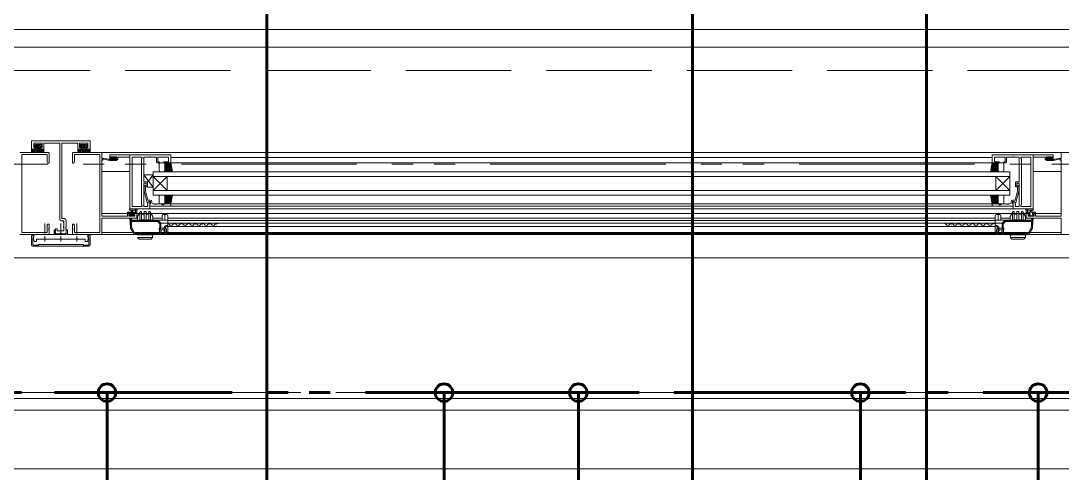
# Model space of a CAD drawing. Units: millimetres at full size, sheet at 1:30. Extents: x -16828 to 149130, y 47892 to 100313.
# Drawn here: x 2706 to 3596, y 63482 to 63868 of the extents above; entities that cross this region are included whole.
import ezdxf

# ---------------------------------------------------------------- set-up
doc = ezdxf.new("R2010")
doc.units = ezdxf.units.MM
doc.header["$LTSCALE"] = 30
doc.header["$PDMODE"] = 32
doc.header["$PDSIZE"] = 15
for name, pattern in [('CHAIN2', [12, 9, -1, 1, -1]), ('DASHED3', [4, 3, -1]), ('DOUBLE_CHAIN1', [8.8, 5, -1, 0.6, -0.6, 0.6, -1])]:
    doc.linetypes.add(name, pattern=pattern)
for name, color, linetype, lineweight in [('0-0', 7, 'CHAIN2', 15), ('0-1', 7, 'Continuous', 15), ('2-0_通芯', 7, 'DOUBLE_CHAIN1', 15), ('2-A_建具', 7, 'Continuous', 15), ('3-4_AIHO30-厨房機器', 7, 'Continuous', 15), ('3-7_AIHO47-厨房機器アウトライン', 7, 'Continuous', 15), ('3-8_AIHO30-厨房機器LL', 7, 'Continuous', 15), ('9-E_配管－給湯１：ＣＵＰ(Ｍ)', 1, 'Continuous', 60)]:
    doc.layers.add(name, color=color, linetype=linetype, lineweight=lineweight)

msp = doc.modelspace()

# ---------------------------------------------------------------- linework, layer by layer
at = {"layer": '0-0'}
msp.add_line((-9565.04, 63550.86), (35684.96, 63550.86), dxfattribs=at)
at = {"layer": '0-1'}
for p, q in [((-6110.04, 63845.86), (25484.96, 63845.86)), ((459.96, 63665.86), (5909.96, 63665.86))]:
    msp.add_line(p, q, dxfattribs=at)
at = {"layer": '0-1', "linetype": 'DASHED3'}
msp.add_line((-925.04, 63825.86), (25384.96, 63825.86), dxfattribs=at)
at = {"layer": '2-0_通芯'}
msp.add_line((-9565.04, 63745.86), (35684.96, 63745.86), dxfattribs=at)
at = {"layer": '2-0_通芯', "color": 1, "lineweight": 60}
msp.add_line((-10727.74, 63550.86), (35684.96, 63550.86), dxfattribs=at)
at = {"layer": '2-A_建具'}
for p, q in [((2714.96, 63765.86), (2764.96, 63765.86)), ((2714.96, 63759.36), (2714.96, 63765.86)), ((2715.51, 63755.81), (2722.61, 63762.66)), ((2716.92, 63755.81), (2723.64, 63762.28)), ((2716.96, 63763.93), (2716.96, 63759.86)), ((2723.96, 63763.93), (2716.96, 63763.93)), ((2716.96, 63759.86), (2718.46, 63759.86)), ((2717.16, 63761.45), (2718.37, 63762.66)), ((2717.16, 63760.76), (2717.16, 63762.16)), ((2717.43, 63760.31), (2719.78, 63762.66)), ((2717.66, 63762.66), (2723.16, 63762.66)), ((2718.71, 63760.26), (2717.66, 63760.26)), ((2718.46, 63759.86), (2718.46, 63759.36)), ((2718.71, 63760.17), (2721.2, 63762.66)), ((2718.71, 63758.86), (2718.71, 63760.26)), ((2722.46, 63759.86), (2723.96, 63759.86)), ((2722.46, 63759.36), (2722.46, 63759.86)), ((2723.04, 63760.26), (2723.66, 63760.88)), ((2723.66, 63760.76), (2723.66, 63762.16)), ((2723.96, 63759.86), (2723.96, 63763.93)), ((2725.46, 63763.93), (2725.46, 63759.36)), ((2738.99, 63763.93), (2725.46, 63763.93)), ((2738.99, 63698.66), (2738.99, 63763.93)), ((2740.92, 63763.93), (2740.92, 63699.59)), ((2754.46, 63763.93), (2740.92, 63763.93)), ((2754.46, 63759.36), (2754.46, 63763.93)), ((2754.61, 63755.81), (2761.71, 63762.66)), ((2755.96, 63763.93), (2755.96, 63759.86)), ((2762.96, 63763.93), (2755.96, 63763.93)), ((2755.96, 63759.86), (2757.46, 63759.86)), ((2756.02, 63755.81), (2762.74, 63762.28)), ((2756.26, 63761.45), (2757.47, 63762.66)), ((2756.26, 63760.76), (2756.26, 63762.16)), ((2756.53, 63760.31), (2758.88, 63762.66)), ((2762.26, 63762.66), (2756.76, 63762.66)), ((2757.46, 63759.86), (2757.46, 63759.36)), ((2757.81, 63760.17), (2760.3, 63762.66)), ((2761.46, 63759.86), (2762.96, 63759.86)), ((2761.46, 63759.36), (2761.46, 63759.86)), ((2762.14, 63760.26), (2762.76, 63760.88)), ((2762.76, 63760.76), (2762.76, 63762.16)), ((2762.96, 63759.86), (2762.96, 63763.93)), ((2764.96, 63765.86), (2764.96, 63759.36)), ((2704.96, 63755.86), (2729.46, 63755.86)), ((2706.59, 63754.23), (2706.59, 63687.49)), ((2728.33, 63754.23), (2706.59, 63754.23)), ((2714.96, 63758.86), (2718.71, 63758.86)), ((2714.96, 63756.73), (2717.4, 63758.86)), ((2714.96, 63757.84), (2715.98, 63758.86)), ((2717.96, 63758.86), (2715.46, 63758.86)), ((2718.52, 63755.99), (2722.11, 63759.33)), ((2720.05, 63756.11), (2723.05, 63758.86)), ((2721.43, 63756.08), (2724.47, 63758.86)), ((2725.41, 63758.86), (2722.11, 63758.86)), ((2722.71, 63755.94), (2725.41, 63758.39)), ((2724.96, 63758.86), (2722.96, 63758.86)), ((2723.41, 63755.81), (2725.41, 63755.81)), ((2724, 63755.81), (2725.41, 63756.98)), ((2725.41, 63755.81), (2725.41, 63758.86)), ((2728.33, 63747.95), (2728.33, 63754.23)), ((2729.96, 63755.36), (2729.96, 63747.36)), ((2749.96, 63755.36), (2749.96, 63747.36)), ((3594.96, 63755.86), (2750.46, 63755.86)), ((2751.59, 63754.23), (2773.33, 63754.23)), ((2751.59, 63747.95), (2751.59, 63754.23)), ((2754.51, 63758.86), (2757.81, 63758.86)), ((2754.51, 63757.12), (2756.5, 63758.86)), ((2754.51, 63758.29), (2755.08, 63758.86)), ((2756.96, 63758.86), (2754.96, 63758.86)), ((2757.62, 63755.99), (2761.21, 63759.33)), ((2759.15, 63756.11), (2762.15, 63758.86)), ((2760.53, 63756.08), (2763.57, 63758.86)), ((2764.96, 63758.86), (2761.21, 63758.86)), ((2761.81, 63755.94), (2764.96, 63758.8)), ((2764.46, 63758.86), (2761.96, 63758.86)), ((2763.1, 63755.81), (2764.96, 63757.35)), ((2773.33, 63754.23), (2773.33, 63687.49)), ((2774.96, 63750.36), (2774.96, 63755.86)), ((2780.85, 63750.23), (2775.31, 63751.06)), ((2833.96, 63753.86), (2781.96, 63753.86)), ((2781.96, 63750.56), (2781.96, 63753.86)), ((2782.76, 63752.36), (2782.76, 63750.86)), ((2787.96, 63752.36), (2782.76, 63752.36)), ((2782.76, 63750.86), (2783.86, 63750.86)), ((2783.65, 63752.17), (2783.15, 63751.67)), ((2783.89, 63751.23), (2783.3, 63751.82)), ((2783.36, 63751.16), (2783.7, 63751.16)), ((2784.46, 63752.26), (2783.86, 63752.26)), ((2783.86, 63750.86), (2783.86, 63750.06)), ((2787.4, 63749.06), (2784.2, 63752.26)), ((2786.06, 63749.06), (2784.23, 63750.89)), ((2786.66, 63752.06), (2784.66, 63752.06)), ((2786.65, 63751.16), (2785.75, 63752.06)), ((2786.56, 63751.16), (2787.36, 63751.16)), ((2786.56, 63750.06), (2786.56, 63751.16)), ((2787.36, 63752.26), (2786.86, 63752.26)), ((2786.86, 63750.86), (2787.96, 63750.86)), ((2786.86, 63750.06), (2786.86, 63750.86)), ((2787.66, 63751.5), (2786.9, 63752.26)), ((2787.66, 63751.46), (2787.66, 63751.96)), ((2787.96, 63750.86), (2787.96, 63752.36)), ((2788.76, 63751.93), (2788.76, 63750.56)), ((2798.96, 63751.93), (2788.76, 63751.93)), ((2798.96, 63753.86), (2798.96, 63707.86)), ((2798.96, 63707.86), (2798.96, 63751.93)), ((2800.89, 63751.93), (2809.46, 63751.93)), ((2800.89, 63709.79), (2800.89, 63751.93)), ((2809.46, 63750.86), (2809.03, 63750.43)), ((2809.46, 63751.93), (2809.46, 63750.86)), ((2810.96, 63751.93), (2810.96, 63730.76)), ((2815, 63751.93), (2810.96, 63751.93)), ((2816, 63751.93), (2815.92, 63751.93)), ((2821.76, 63751.93), (2816.92, 63751.93)), ((2821.76, 63747.56), (2821.76, 63751.93)), ((2822.76, 63751.93), (2822.76, 63748.06)), ((2832.03, 63751.93), (2822.76, 63751.93)), ((2832.03, 63748.06), (2832.03, 63751.93)), ((2833.96, 63751.66), (2833.96, 63753.86)), ((2833.96, 63753.86), (2833.96, 63747.56)), ((2833.96, 63751.66), (3184.96, 63751.66)), ((3184.96, 63751.66), (3535.96, 63751.66)), ((3535.96, 63753.86), (3587.96, 63753.86)), ((3535.96, 63751.66), (3535.96, 63753.86)), ((3535.96, 63753.86), (3535.96, 63747.56)), ((3537.89, 63751.93), (3547.16, 63751.93)), ((3537.89, 63748.06), (3537.89, 63751.93)), ((3547.16, 63751.93), (3547.16, 63748.06)), ((3548.16, 63751.93), (3553, 63751.93)), ((3548.16, 63747.56), (3548.16, 63751.93)), ((3553.92, 63751.93), (3554, 63751.93)), ((3554.92, 63751.93), (3558.96, 63751.93)), ((3558.96, 63751.93), (3558.96, 63730.76)), ((3560.46, 63751.93), (3560.46, 63750.86)), ((3569.03, 63751.93), (3560.46, 63751.93)), ((3560.46, 63750.86), (3560.89, 63750.43)), ((3569.03, 63709.79), (3569.03, 63751.93)), ((3570.96, 63753.86), (3570.96, 63707.86)), ((3570.96, 63751.93), (3581.16, 63751.93)), ((3570.96, 63707.86), (3570.96, 63751.93)), ((3581.16, 63751.93), (3581.16, 63750.56)), ((3581.96, 63752.36), (3587.16, 63752.36)), ((3581.96, 63750.86), (3581.96, 63752.36)), ((3583.06, 63750.86), (3581.96, 63750.86)), ((3582.26, 63751.5), (3583.02, 63752.26)), ((3582.26, 63751.46), (3582.26, 63751.96)), ((3582.52, 63749.06), (3585.72, 63752.26)), ((3582.56, 63752.26), (3583.06, 63752.26)), ((3583.36, 63751.16), (3582.56, 63751.16)), ((3583.06, 63750.06), (3583.06, 63750.86)), ((3583.26, 63752.06), (3585.26, 63752.06)), ((3583.27, 63751.16), (3584.17, 63752.06)), ((3583.36, 63750.06), (3583.36, 63751.16)), ((3583.86, 63749.06), (3585.69, 63750.89)), ((3585.46, 63752.26), (3586.06, 63752.26)), ((3586.03, 63751.23), (3586.62, 63751.82)), ((3586.06, 63750.86), (3586.06, 63750.06)), ((3587.16, 63750.86), (3586.06, 63750.86)), ((3586.56, 63751.16), (3586.22, 63751.16)), ((3586.27, 63752.17), (3586.77, 63751.67)), ((3587.16, 63752.36), (3587.16, 63750.86)), ((3587.96, 63750.56), (3587.96, 63753.86)), ((3589.07, 63750.23), (3594.61, 63751.06)), ((3594.96, 63755.86), (3619.46, 63755.86)), ((3594.96, 63750.36), (3594.96, 63755.86)), ((2728.96, 63746.86), (2728.33, 63747.95)), ((2729.46, 63746.86), (2728.96, 63746.86)), ((2750.46, 63746.86), (2750.96, 63746.86)), ((2750.96, 63746.86), (2751.59, 63747.95)), ((2775.96, 63750.36), (2774.96, 63750.36)), ((2774.96, 63749.36), (2775.96, 63749.36)), ((2774.96, 63701.59), (2774.96, 63749.36)), ((2781.96, 63749.06), (2775.2, 63750.47)), ((2775.96, 63749.36), (2775.96, 63750.36)), ((2781.96, 63750.06), (2781.87, 63750.07)), ((2781.96, 63749.06), (2781.96, 63750.06)), ((2784.16, 63750.06), (2781.96, 63750.06)), ((2782.01, 63749.06), (2781.96, 63749.11)), ((2787.66, 63749.06), (2781.96, 63749.06)), ((2783.36, 63749.06), (2782.36, 63750.06)), ((2784.71, 63749.06), (2783.71, 63750.06)), ((2784.16, 63750.7), (2784.16, 63750.06)), ((2788.26, 63750.06), (2786.56, 63750.06)), ((2787.94, 63749.87), (2787.77, 63750.04)), ((2787.96, 63749.36), (2787.96, 63749.76)), ((2809.03, 63750.43), (2809.03, 63711.29)), ((2823.96, 63747.06), (2822.26, 63747.06)), ((2822.76, 63748.06), (2823.96, 63748.06)), ((2823.96, 63748.06), (2823.96, 63747.06)), ((2823.96, 63740.56), (2823.96, 63746.06)), ((2824.96, 63747.06), (2827.96, 63747.06)), ((2827.96, 63748.06), (2832.03, 63748.06)), ((2827.96, 63747.06), (2827.96, 63748.06)), ((2833.96, 63747.06), (2827.96, 63747.06)), ((2828.96, 63739.56), (2828.96, 63747.06)), ((2828.96, 63742.95), (2833.07, 63747.06)), ((2828.96, 63744.36), (2831.66, 63747.06)), ((2828.96, 63745.77), (2830.25, 63747.06)), ((2828.96, 63741.53), (2834.05, 63746.62)), ((2828.96, 63746.06), (2828.96, 63740.56)), ((2828.96, 63745.87), (2835.27, 63739.56)), ((2828.96, 63740.12), (2834.28, 63745.44)), ((2828.96, 63744.46), (2833.86, 63739.56)), ((2828.96, 63743.05), (2832.45, 63739.56)), ((2829.19, 63747.06), (2835.15, 63741.1)), ((2829.82, 63739.56), (2834.52, 63744.26)), ((2830.6, 63747.06), (2834.8, 63742.86)), ((2831.23, 63739.56), (2834.76, 63743.08)), ((2832.02, 63747.06), (2834.45, 63744.63)), ((2832.65, 63739.56), (2834.99, 63741.91)), ((2833.43, 63747.06), (2834.09, 63746.4)), ((3184.96, 63747.06), (2833.46, 63747.06)), ((2833.96, 63747.06), (2835.46, 63739.56)), ((3536.46, 63747.06), (3184.96, 63747.06)), ((3535.96, 63747.06), (3534.46, 63739.56)), ((3540.96, 63745.87), (3534.65, 63739.56)), ((3540.73, 63747.06), (3534.77, 63741.1)), ((3537.27, 63739.56), (3534.93, 63741.91)), ((3539.32, 63747.06), (3535.12, 63742.86)), ((3538.69, 63739.56), (3535.16, 63743.08)), ((3540.1, 63739.56), (3535.4, 63744.26)), ((3537.9, 63747.06), (3535.47, 63744.63)), ((3540.96, 63740.12), (3535.64, 63745.44)), ((3536.49, 63747.06), (3535.83, 63746.4)), ((3540.96, 63741.53), (3535.87, 63746.62)), ((3535.96, 63747.06), (3541.96, 63747.06)), ((3540.96, 63744.46), (3536.06, 63739.56)), ((3540.96, 63742.95), (3536.84, 63747.06)), ((3540.96, 63743.05), (3537.47, 63739.56)), ((3541.96, 63748.06), (3537.89, 63748.06)), ((3540.96, 63744.36), (3538.26, 63747.06)), ((3540.96, 63745.77), (3539.67, 63747.06)), ((3540.96, 63739.56), (3540.96, 63747.06)), ((3540.96, 63746.06), (3540.96, 63740.56)), ((3541.96, 63747.06), (3541.96, 63748.06)), ((3544.96, 63747.06), (3541.96, 63747.06)), ((3545.96, 63748.06), (3545.96, 63747.06)), ((3547.16, 63748.06), (3545.96, 63748.06)), ((3545.96, 63747.06), (3547.66, 63747.06)), ((3545.96, 63740.56), (3545.96, 63746.06)), ((3560.89, 63750.43), (3560.89, 63711.29)), ((3581.66, 63750.06), (3583.36, 63750.06)), ((3581.96, 63749.36), (3581.96, 63749.76)), ((3581.98, 63749.87), (3582.15, 63750.04)), ((3582.26, 63749.06), (3587.96, 63749.06)), ((3585.21, 63749.06), (3586.21, 63750.06)), ((3585.76, 63750.7), (3585.76, 63750.06)), ((3585.76, 63750.06), (3587.96, 63750.06)), ((3586.56, 63749.06), (3587.56, 63750.06)), ((3587.9, 63749.06), (3587.96, 63749.11)), ((3587.96, 63749.06), (3594.72, 63750.47)), ((3587.96, 63750.06), (3588.04, 63750.07)), ((3587.96, 63749.06), (3587.96, 63750.06)), ((3593.96, 63750.36), (3594.96, 63750.36)), ((3593.96, 63749.36), (3593.96, 63750.36)), ((3594.96, 63749.36), (3593.96, 63749.36)), ((3594.96, 63701.59), (3594.96, 63749.36)), ((2774.96, 63739.66), (2798.96, 63739.66)), ((2818.96, 63726.26), (2810.96, 63736.76)), ((2810.96, 63736.76), (2810.96, 63730.76)), ((2818.96, 63736.76), (2810.96, 63736.76)), ((2818.96, 63736.76), (2813.96, 63730.2)), ((2818.96, 63739.56), (2818.96, 63719.56)), ((2818.96, 63739.56), (3550.96, 63739.56)), ((2818.96, 63726.26), (2818.96, 63736.76)), ((2818.96, 63735.56), (3550.96, 63735.56)), ((2830.96, 63723.56), (2818.96, 63735.56)), ((2830.96, 63735.56), (2818.96, 63723.56)), ((2827.96, 63739.56), (2824.96, 63739.56)), ((2828.96, 63741.63), (2831.03, 63739.56)), ((2828.96, 63740.22), (2829.62, 63739.56)), ((2830.96, 63723.56), (2830.96, 63735.56)), ((2834.06, 63739.56), (2835.23, 63740.73)), ((3535.86, 63739.56), (3534.69, 63740.73)), ((3540.96, 63741.63), (3538.89, 63739.56)), ((3538.96, 63723.56), (3550.96, 63735.56)), ((3538.96, 63735.56), (3550.96, 63723.56)), ((3538.96, 63723.56), (3538.96, 63735.56)), ((3540.96, 63740.22), (3540.3, 63739.56)), ((3541.96, 63739.56), (3544.96, 63739.56)), ((3550.96, 63739.56), (3550.96, 63719.56)), ((3570.96, 63739.66), (3594.96, 63739.66)), ((2810.96, 63730.76), (2813.96, 63730.76)), ((2810.96, 63730.76), (2813.46, 63730.76)), ((2810.96, 63729.76), (2810.96, 63709.79)), ((2812.96, 63729.76), (2810.96, 63729.76)), ((2811.94, 63727.69), (2811.16, 63726.91)), ((2811.16, 63726.91), (2811.16, 63722.96)), ((2812.36, 63726.41), (2812.78, 63726.84)), ((2812.36, 63723.12), (2812.36, 63726.41)), ((2812.96, 63726.56), (2812.96, 63729.76)), ((2813.96, 63726.56), (2812.96, 63726.56)), ((2813.96, 63730.76), (2813.96, 63726.26)), ((2813.96, 63730.26), (2813.96, 63726.56)), ((2813.96, 63726.26), (2818.96, 63726.26)), ((3555.96, 63730.26), (3555.96, 63726.56)), ((3555.96, 63726.56), (3556.96, 63726.56)), ((3558.96, 63730.76), (3556.46, 63730.76)), ((3556.96, 63729.76), (3558.96, 63729.76)), ((3556.96, 63726.56), (3556.96, 63729.76)), ((3557.56, 63726.41), (3557.14, 63726.84)), ((3557.56, 63723.12), (3557.56, 63726.41)), ((3557.98, 63727.69), (3558.76, 63726.91)), ((3558.76, 63726.91), (3558.76, 63722.96)), ((3558.96, 63729.76), (3558.96, 63709.79)), ((2811.16, 63722.96), (2813.77, 63713.23)), ((2814.44, 63715.36), (2812.36, 63723.12)), ((2816.26, 63715.36), (2814.44, 63715.36)), ((3550.96, 63723.56), (2818.96, 63723.56)), ((2818.96, 63719.56), (3550.96, 63719.56)), ((2823.96, 63718.56), (2823.96, 63713.06)), ((2827.96, 63719.56), (2824.96, 63719.56)), ((2828.96, 63713.25), (2835.27, 63719.56)), ((2828.96, 63714.66), (2833.86, 63719.56)), ((2828.96, 63719.56), (2828.96, 63712.06)), ((2828.96, 63716.08), (2832.45, 63719.56)), ((2828.96, 63717.49), (2831.03, 63719.56)), ((2828.96, 63718.9), (2829.62, 63719.56)), ((2828.96, 63719), (2834.28, 63713.68)), ((2828.96, 63713.06), (2828.96, 63718.56)), ((2828.96, 63717.59), (2834.05, 63712.5)), ((2828.96, 63716.18), (2833.07, 63712.06)), ((2829.19, 63712.06), (2835.15, 63718.03)), ((2829.82, 63719.56), (2834.52, 63714.86)), ((2830.6, 63712.06), (2834.8, 63716.26)), ((2831.23, 63719.56), (2834.76, 63716.04)), ((2832.65, 63719.56), (2834.99, 63717.22)), ((2833.96, 63712.06), (2835.46, 63719.56)), ((2834.06, 63719.56), (2835.23, 63718.39)), ((3535.96, 63712.06), (3534.46, 63719.56)), ((3540.96, 63713.25), (3534.65, 63719.56)), ((3535.86, 63719.56), (3534.69, 63718.39)), ((3540.73, 63712.06), (3534.77, 63718.03)), ((3537.27, 63719.56), (3534.93, 63717.22)), ((3539.32, 63712.06), (3535.12, 63716.26)), ((3538.69, 63719.56), (3535.16, 63716.04)), ((3540.1, 63719.56), (3535.4, 63714.86)), ((3540.96, 63719), (3535.64, 63713.68)), ((3540.96, 63717.59), (3535.87, 63712.5)), ((3540.96, 63714.66), (3536.06, 63719.56)), ((3540.96, 63716.18), (3536.84, 63712.06)), ((3540.96, 63716.08), (3537.47, 63719.56)), ((3540.96, 63717.49), (3538.89, 63719.56)), ((3540.96, 63718.9), (3540.3, 63719.56)), ((3540.96, 63719.56), (3540.96, 63712.06)), ((3540.96, 63713.06), (3540.96, 63718.56)), ((3541.96, 63719.56), (3544.96, 63719.56)), ((3545.96, 63718.56), (3545.96, 63713.06)), ((3553.66, 63715.36), (3555.48, 63715.36)), ((3555.48, 63715.36), (3557.56, 63723.12)), ((3558.76, 63722.96), (3556.15, 63713.23)), ((2798.96, 63707.86), (2815.96, 63707.86)), ((2798.96, 63707.86), (3184.96, 63707.86)), ((2799.23, 63706.66), (2803.19, 63706.66)), ((2800.06, 63705.06), (2800.16, 63706.21)), ((2809.46, 63709.79), (2800.89, 63709.79)), ((2801.26, 63705.06), (2801.16, 63706.21)), ((2803.76, 63706.24), (2803.76, 63705.06)), ((2804.96, 63704.16), (2804.96, 63706.84)), ((2809.03, 63711.29), (2809.46, 63710.86)), ((2809.46, 63710.86), (2809.46, 63709.79)), ((2810.96, 63709.79), (2814.46, 63709.79)), ((2814.03, 63712.1), (2815.16, 63714.06)), ((2814.03, 63711.29), (2814.03, 63712.1)), ((2814.46, 63710.86), (2814.03, 63711.29)), ((2814.25, 63712.86), (2814.47, 63712.86)), ((2814.46, 63709.79), (2814.46, 63710.86)), ((2815.16, 63714.06), (2816.46, 63714.06)), ((2815.66, 63707.86), (3184.96, 63707.86)), ((2815.96, 63714.06), (2815.96, 63707.86)), ((2815.96, 63710.06), (3553.96, 63710.06)), ((2816.46, 63714.06), (2816.46, 63712.26)), ((2817.76, 63713.06), (2817.76, 63713.86)), ((2820, 63712.06), (2818.76, 63712.06)), ((2821, 63712.06), (2820.92, 63712.06)), ((2821.18, 63711.94), (2821, 63712.06)), ((2825.04, 63712.06), (2821.92, 63712.06)), ((2824.96, 63712.06), (2827.96, 63712.06)), ((2826.96, 63711.36), (2825.04, 63712.06)), ((2827.96, 63711.36), (2826.96, 63711.36)), ((2827.96, 63712.06), (2827.96, 63711.36)), ((3541.96, 63712.06), (2827.96, 63712.06)), ((2828.96, 63714.76), (2831.66, 63712.06)), ((2828.96, 63713.35), (2830.25, 63712.06)), ((2832.02, 63712.06), (2834.45, 63714.49)), ((2833.43, 63712.06), (2834.09, 63712.72)), ((2833.96, 63710.06), (2833.96, 63711.56)), ((3184.96, 63707.86), (3554.26, 63707.86)), ((3570.96, 63707.86), (3184.96, 63707.86)), ((3537.9, 63712.06), (3535.47, 63714.49)), ((3536.49, 63712.06), (3535.83, 63712.72)), ((3535.96, 63710.06), (3535.96, 63711.56)), ((3540.96, 63714.76), (3538.26, 63712.06)), ((3540.96, 63713.35), (3539.67, 63712.06)), ((3541.96, 63712.06), (3541.96, 63711.36)), ((3544.96, 63712.06), (3541.96, 63712.06)), ((3541.96, 63711.36), (3542.96, 63711.36)), ((3542.96, 63711.36), (3544.88, 63712.06)), ((3544.88, 63712.06), (3548, 63712.06)), ((3548.73, 63711.94), (3548.92, 63712.06)), ((3548.92, 63712.06), (3549, 63712.06)), ((3549.92, 63712.06), (3551.16, 63712.06)), ((3552.16, 63713.06), (3552.16, 63713.86)), ((3554.76, 63714.06), (3553.46, 63714.06)), ((3553.46, 63714.06), (3553.46, 63712.26)), ((3553.96, 63714.06), (3553.96, 63707.86)), ((3570.96, 63707.86), (3553.96, 63707.86)), ((3555.89, 63712.1), (3554.76, 63714.06)), ((3555.67, 63712.86), (3555.45, 63712.86)), ((3555.46, 63710.86), (3555.89, 63711.29)), ((3555.46, 63709.79), (3555.46, 63710.86)), ((3558.96, 63709.79), (3555.46, 63709.79)), ((3555.89, 63711.29), (3555.89, 63712.1)), ((3560.89, 63711.29), (3560.46, 63710.86)), ((3560.46, 63710.86), (3560.46, 63709.79)), ((3560.46, 63709.79), (3569.03, 63709.79)), ((3564.96, 63704.16), (3564.96, 63706.84)), ((3566.16, 63706.24), (3566.16, 63705.06)), ((3570.69, 63706.66), (3566.73, 63706.66)), ((3568.66, 63705.06), (3568.76, 63706.21)), ((3569.86, 63705.06), (3569.76, 63706.21)), ((2742.53, 63697.66), (2739.99, 63697.66)), ((2740.92, 63699.59), (2742.46, 63699.59)), ((2742.53, 63696.6), (2742.53, 63697.66)), ((2744.46, 63697.59), (2744.46, 63692.52)), ((2774.96, 63703.86), (2799.16, 63703.86)), ((2796.86, 63701.59), (2774.96, 63701.59)), ((2774.96, 63699.96), (2805.46, 63699.96)), ((2774.96, 63685.86), (2774.96, 63699.96)), ((2796.86, 63703.36), (2796.86, 63701.59)), ((2797.06, 63704.76), (2797.06, 63704.16)), ((2804.96, 63705.06), (2797.36, 63705.06)), ((2797.36, 63703.86), (2798.56, 63705.06)), ((2798.06, 63703.06), (2799.16, 63703.06)), ((2798.06, 63701.59), (2798.06, 63703.06)), ((2803.33, 63701.59), (2798.06, 63701.59)), ((2798.16, 63704.06), (2799.46, 63704.06)), ((2798.26, 63702.07), (2798.85, 63702.66)), ((2798.26, 63702.36), (2798.26, 63701.86)), ((2799.46, 63702.66), (2798.56, 63702.66)), ((2798.56, 63701.56), (2799.06, 63701.56)), ((2798.9, 63704.06), (2799.9, 63705.06)), ((2799.39, 63691.74), (2798.96, 63699.96)), ((2799.1, 63701.57), (2799.26, 63701.72)), ((2799.16, 63703.06), (2799.16, 63703.86)), ((2799.26, 63701.76), (2801.36, 63701.76)), ((2799.3, 63701.76), (2802.6, 63705.06)), ((2799.46, 63703.27), (2801.25, 63705.06)), ((2799.46, 63704.06), (2799.46, 63702.66)), ((2800.46, 63698.04), (2800.46, 63699.96)), ((2831.46, 63698.16), (2800.46, 63698.16)), ((2800.64, 63701.76), (2801.62, 63702.74)), ((2801.56, 63701.56), (2802.16, 63701.56)), ((2801.79, 63701.56), (2802.83, 63702.6)), ((2801.86, 63704.06), (2803.86, 63704.06)), ((2801.86, 63703.12), (2801.86, 63704.06)), ((2802.16, 63703.86), (3564.96, 63703.86)), ((2802.16, 63703.86), (2802.16, 63703.06)), ((2802.16, 63703.06), (2803.33, 63703.06)), ((2802.66, 63702.66), (2802.32, 63702.66)), ((2802.37, 63701.65), (2802.87, 63702.15)), ((2802.94, 63704.06), (2803.94, 63705.06)), ((2803.33, 63703.06), (2803.33, 63701.59)), ((2804.09, 63703.86), (2804.96, 63704.73)), ((2804.26, 63697.96), (2804.26, 63698.16)), ((2804.96, 63699.96), (2804.96, 63703.86)), ((2805.46, 63701.13), (2807.96, 63705.46)), ((2805.46, 63701.13), (2805.46, 63698.16)), ((2807.36, 63704.42), (2807.36, 63698.16)), ((2808.86, 63705.46), (2807.96, 63705.46)), ((2808.86, 63698.46), (2808.86, 63705.46)), ((2811.16, 63703.36), (2808.86, 63703.36)), ((2811.16, 63698.46), (2808.86, 63698.46)), ((2811.16, 63698.46), (2811.16, 63705.46)), ((2812.76, 63705.46), (2811.16, 63705.46)), ((2812.76, 63698.46), (2812.76, 63705.46)), ((2815.06, 63703.36), (2812.76, 63703.36)), ((2812.76, 63698.46), (2815.06, 63698.46)), ((2815.06, 63698.46), (2815.06, 63705.46)), ((2815.96, 63705.46), (2815.06, 63705.46)), ((2818.46, 63701.13), (2815.96, 63705.46)), ((2816.56, 63698.16), (2816.56, 63704.42)), ((2818.46, 63701.13), (2818.46, 63698.16)), ((2818.46, 63699.96), (2826.46, 63699.96)), ((2826.46, 63701.96), (2826.46, 63698.16)), ((2830.46, 63702.96), (2827.46, 63702.96)), ((2828.96, 63702.96), (2828.96, 63698.16)), ((2831.46, 63701.96), (2831.46, 63685.86)), ((2831.46, 63699.96), (3538.46, 63699.96)), ((2831.46, 63697.96), (3538.46, 63697.96)), ((3538.46, 63701.96), (3538.46, 63685.86)), ((3538.46, 63698.16), (3569.46, 63698.16)), ((3539.46, 63702.96), (3542.46, 63702.96)), ((3540.96, 63702.96), (3540.96, 63698.16)), ((3543.46, 63701.96), (3543.46, 63698.16)), ((3551.46, 63699.96), (3543.46, 63699.96)), ((3551.46, 63701.13), (3553.96, 63705.46)), ((3551.46, 63701.13), (3551.46, 63698.16)), ((3553.36, 63698.16), (3553.36, 63704.42)), ((3553.96, 63705.46), (3554.86, 63705.46)), ((3554.86, 63698.46), (3554.86, 63705.46)), ((3554.86, 63703.36), (3557.16, 63703.36)), ((3557.16, 63698.46), (3554.86, 63698.46)), ((3557.16, 63698.46), (3557.16, 63705.46)), ((3557.16, 63705.46), (3558.76, 63705.46)), ((3558.76, 63698.46), (3558.76, 63705.46)), ((3558.76, 63703.36), (3561.06, 63703.36)), ((3558.76, 63698.46), (3561.06, 63698.46)), ((3561.06, 63698.46), (3561.06, 63705.46)), ((3561.06, 63705.46), (3561.96, 63705.46)), ((3564.46, 63701.13), (3561.96, 63705.46)), ((3562.56, 63704.42), (3562.56, 63698.16)), ((3564.46, 63701.13), (3564.46, 63698.16)), ((3594.96, 63699.96), (3564.46, 63699.96)), ((3564.96, 63705.06), (3572.56, 63705.06)), ((3567.76, 63703.86), (3564.96, 63703.86)), ((3564.96, 63699.96), (3564.96, 63703.86)), ((3565.66, 63697.96), (3565.66, 63698.16)), ((3568.06, 63704.06), (3566.06, 63704.06)), ((3566.59, 63703.06), (3566.59, 63701.59)), ((3567.76, 63703.06), (3566.59, 63703.06)), ((3566.59, 63701.59), (3571.86, 63701.59)), ((3567.55, 63701.65), (3567.05, 63702.15)), ((3567.26, 63702.66), (3567.6, 63702.66)), ((3567.76, 63703.86), (3567.76, 63703.06)), ((3568.36, 63701.56), (3567.76, 63701.56)), ((3568.06, 63703.12), (3568.06, 63704.06)), ((3570.66, 63701.76), (3568.56, 63701.76)), ((3569.46, 63698.04), (3569.46, 63699.96)), ((3570.46, 63704.06), (3570.46, 63702.66)), ((3571.76, 63704.06), (3570.46, 63704.06)), ((3570.46, 63702.66), (3571.36, 63702.66)), ((3570.53, 63691.74), (3570.96, 63699.96)), ((3594.96, 63703.86), (3570.76, 63703.86)), ((3570.76, 63703.06), (3570.76, 63703.86)), ((3571.86, 63703.06), (3570.76, 63703.06)), ((3571.36, 63701.56), (3570.86, 63701.56)), ((3571.66, 63702.36), (3571.66, 63701.86)), ((3571.86, 63701.59), (3571.86, 63703.06)), ((3572.86, 63704.76), (3572.86, 63704.16)), ((3573.06, 63703.36), (3573.06, 63701.59)), ((3573.06, 63701.59), (3594.96, 63701.59)), ((3594.96, 63685.86), (3594.96, 63699.96)), ((2726.16, 63695.38), (2726.16, 63687.74)), ((2728.33, 63693.77), (2728.96, 63694.86)), ((2728.33, 63687.49), (2728.33, 63693.77)), ((2728.96, 63694.86), (2729.46, 63694.86)), ((2729.96, 63694.36), (2729.96, 63691.32)), ((2729.96, 63690.4), (2729.96, 63690.32)), ((2729.96, 63689.4), (2729.96, 63686.36)), ((2734.16, 63686.16), (2734.16, 63689.36)), ((2734.66, 63689.86), (2734.76, 63689.86)), ((2735.26, 63689.36), (2735.26, 63686.16)), ((2735.46, 63690.66), (2736.96, 63690.66)), ((2735.46, 63687.06), (2735.46, 63690.66)), ((2736.96, 63690.66), (2736.96, 63689.06)), ((2736.96, 63689.06), (2742.53, 63689.06)), ((2739.96, 63695.38), (2739.96, 63687.74)), ((2742.37, 63696.41), (2742.53, 63696.6)), ((2742.37, 63695.91), (2742.37, 63696.41)), ((2742.53, 63695.72), (2742.37, 63695.91)), ((2742.37, 63692.61), (2742.53, 63692.8)), ((2742.37, 63692.11), (2742.37, 63692.61)), ((2742.53, 63691.92), (2742.37, 63692.11)), ((2742.53, 63692.8), (2742.53, 63695.72)), ((2742.53, 63689.06), (2742.53, 63691.92)), ((2744.46, 63692.52), (2744.34, 63692.34)), ((2744.34, 63692.34), (2744.34, 63691.79)), ((2744.34, 63691.79), (2744.46, 63691.6)), ((2744.46, 63691.52), (2744.34, 63691.34)), ((2744.34, 63691.34), (2744.34, 63690.79)), ((2744.34, 63690.79), (2744.46, 63690.6)), ((2744.46, 63691.6), (2744.46, 63691.52)), ((2744.46, 63690.6), (2744.46, 63687.06)), ((2744.66, 63686.16), (2744.66, 63689.36)), ((2745.16, 63689.86), (2745.26, 63689.86)), ((2745.76, 63689.36), (2745.76, 63686.16)), ((2749.96, 63694.36), (2749.96, 63691.32)), ((2749.96, 63690.4), (2749.96, 63690.32)), ((2749.96, 63689.4), (2749.96, 63686.36)), ((2750.96, 63694.86), (2750.46, 63694.86)), ((2751.59, 63693.77), (2750.96, 63694.86)), ((2751.59, 63687.49), (2751.59, 63693.77)), ((2753.76, 63695.38), (2753.76, 63687.74)), ((2802.37, 63686.36), (2799.52, 63691.29)), ((2824.06, 63691.18), (2824.06, 63690.23)), ((2825.36, 63690.16), (2825.36, 63687.16)), ((2825.49, 63691.37), (2828.21, 63691.37)), ((2825.56, 63695.56), (3544.36, 63695.56)), ((2825.56, 63687.16), (2825.56, 63690.16)), ((2828.66, 63690.63), (2828.41, 63690.57)), ((2828.52, 63689.7), (2828.95, 63690.13)), ((2829.68, 63691.37), (2830.26, 63689.96)), ((2831.46, 63693.66), (2830.96, 63693.66)), ((3538.86, 63692.66), (2831.06, 63692.66)), ((2834.02, 63694.92), (2834.22, 63694.92)), ((2837.02, 63694.16), (2837.22, 63694.16)), ((2840.02, 63694.92), (2840.22, 63694.92)), ((2843.02, 63694.16), (2843.22, 63694.16)), ((2846.02, 63694.92), (2846.22, 63694.92)), ((2849.02, 63694.16), (2849.22, 63694.16)), ((2852.02, 63694.92), (2852.22, 63694.92)), ((2855.02, 63694.16), (2855.22, 63694.16)), ((2858.02, 63694.92), (2858.22, 63694.92)), ((2861.02, 63694.16), (2861.22, 63694.16)), ((2867.02, 63694.16), (2867.22, 63694.16)), ((2870.02, 63694.92), (2870.22, 63694.92)), ((2873.02, 63694.16), (2873.22, 63694.16)), ((3498.02, 63694.92), (3498.22, 63694.92)), ((3501.02, 63694.16), (3501.22, 63694.16)), ((3504.02, 63694.92), (3504.22, 63694.92)), ((3507.02, 63694.16), (3507.22, 63694.16)), ((3510.02, 63694.92), (3510.22, 63694.92)), ((3513.02, 63694.16), (3513.22, 63694.16)), ((3516.02, 63694.92), (3516.22, 63694.92)), ((3519.02, 63694.16), (3519.22, 63694.16)), ((3522.02, 63694.92), (3522.22, 63694.92)), ((3525.02, 63694.16), (3525.22, 63694.16)), ((3528.02, 63694.92), (3528.22, 63694.92)), ((3531.02, 63694.16), (3531.22, 63694.16)), ((3534.02, 63694.92), (3534.22, 63694.92)), ((3537.02, 63694.16), (3537.22, 63694.16)), ((3538.46, 63693.66), (3538.96, 63693.66)), ((3540.24, 63691.37), (3539.66, 63689.96)), ((3539.66, 63689.96), (3539.66, 63686.96)), ((3541.4, 63689.7), (3540.97, 63690.13)), ((3541.26, 63690.63), (3541.51, 63690.57)), ((3544.43, 63691.37), (3541.71, 63691.37)), ((3544.36, 63687.16), (3544.36, 63690.16)), ((3545.86, 63691.18), (3545.86, 63690.23)), ((3567.55, 63686.36), (3570.4, 63691.29)), ((2729.46, 63685.86), (2704.96, 63685.86)), ((2706.59, 63687.49), (2728.33, 63687.49)), ((2717.24, 63680.06), (2716.19, 63682.95)), ((2716.41, 63683.56), (2716.61, 63683.67)), ((2716.76, 63683.93), (2716.76, 63684.86)), ((2718.76, 63679.86), (2717.53, 63679.86)), ((2717.76, 63685.86), (2733.86, 63685.86)), ((2719.26, 63681.56), (2719.26, 63680.36)), ((2725.49, 63681.86), (2719.56, 63681.86)), ((2726.16, 63686.74), (2726.16, 63685.54)), ((2726.16, 63684.54), (2726.16, 63679.98)), ((2739.29, 63681.86), (2726.83, 63681.86)), ((2735.56, 63685.86), (2744.36, 63685.86)), ((2739.29, 63686.56), (2735.96, 63686.56)), ((2739.48, 63686.7), (2739.29, 63686.56)), ((2739.96, 63686.74), (2739.96, 63685.54)), ((2739.96, 63684.54), (2739.96, 63679.98)), ((2740.63, 63686.56), (2740.44, 63686.7)), ((2743.96, 63686.56), (2740.63, 63686.56)), ((2753.09, 63681.86), (2740.63, 63681.86)), ((2746.06, 63685.86), (2762.16, 63685.86)), ((2750.46, 63685.86), (3594.96, 63685.86)), ((2773.33, 63687.49), (2751.59, 63687.49)), ((2753.76, 63686.74), (2753.76, 63685.54)), ((2753.76, 63684.54), (2753.76, 63679.98)), ((2760.36, 63681.86), (2754.43, 63681.86)), ((2760.66, 63680.36), (2760.66, 63681.56)), ((2762.39, 63679.86), (2761.16, 63679.86)), ((2763.73, 63682.95), (2762.68, 63680.06)), ((2763.16, 63684.86), (2763.16, 63683.93)), ((2763.31, 63683.67), (2763.51, 63683.56)), ((2774.96, 63687.49), (3594.96, 63687.49)), ((3566.58, 63686.06), (2803.34, 63686.06)), ((2818.46, 63685.66), (2805.46, 63685.66)), ((2805.59, 63683.36), (2818.33, 63683.36)), ((2806.51, 63682.07), (2805.63, 63683.29)), ((2806.92, 63681.86), (2817, 63681.86)), ((2807.36, 63685.86), (2807.36, 63685.66)), ((2807.86, 63685.66), (2807.86, 63685.86)), ((2816.06, 63685.66), (2816.06, 63685.86)), ((2816.56, 63685.66), (2816.56, 63685.86)), ((2817.41, 63682.07), (2818.29, 63683.29)), ((2818.46, 63685.66), (2818.34, 63683.45)), ((2829.16, 63687.16), (2825.36, 63687.16)), ((3551.46, 63685.66), (3564.46, 63685.66)), ((3551.46, 63685.66), (3551.58, 63683.45)), ((3564.33, 63683.36), (3551.59, 63683.36)), ((3552.51, 63682.07), (3551.63, 63683.29)), ((3563, 63681.86), (3552.92, 63681.86)), ((3553.36, 63685.66), (3553.36, 63685.86)), ((3553.86, 63685.66), (3553.86, 63685.86)), ((3562.06, 63685.66), (3562.06, 63685.86)), ((3562.56, 63685.86), (3562.56, 63685.66)), ((3563.41, 63682.07), (3564.29, 63683.29)), ((3564.46, 63685.66), (3564.34, 63683.45)), ((3619.46, 63685.86), (3594.96, 63685.86)), ((2763.96, 63675.86), (2715.96, 63675.86)), ((4524.46, 63535.86), (1845.46, 63535.86))]:
    msp.add_line(p, q, dxfattribs=at)
for points in [[(1854.96, 63860.86), (4514.96, 63860.86), (4514.96, 63845.86)], [(2722.11, 63758.86), (2722.11, 63760.26), (2723.16, 63760.26)], [(2757.81, 63758.86), (2757.81, 63760.26), (2756.76, 63760.26)], [(2761.21, 63758.86), (2761.21, 63760.26), (2762.26, 63760.26)], [(2717.41, 63755.81), (2714.96, 63755.81), (2714.96, 63758.86)], [(2756.51, 63755.81), (2754.51, 63755.81), (2754.51, 63758.86)], [(2762.51, 63755.81), (2764.96, 63755.81), (2764.96, 63758.86)], [(2802.47, 63686.56), (2799.46, 63691.78), (2799.46, 63699.96)], [(2800.36, 63699.96), (2800.36, 63697.96), (2822.86, 63697.96), (2825.36, 63695.46), (2825.36, 63691.33), (2824.91, 63690.79)], [(2825.56, 63691.57), (2825.56, 63695.56), (2822.96, 63698.16)], [(3544.36, 63691.57), (3544.36, 63695.56), (3546.96, 63698.16)], [(3569.56, 63699.96), (3569.56, 63697.96), (3547.06, 63697.96), (3544.56, 63695.46), (3544.56, 63691.33), (3545.01, 63690.79)], [(3567.45, 63686.56), (3570.46, 63691.78), (3570.46, 63699.96)], [(2802.99, 63687.46), (2800.36, 63692.02), (2800.36, 63697.06), (2822.49, 63697.06), (2824.46, 63695.09), (2824.46, 63691.66), (2824.06, 63691.18)], [(2824.26, 63689.89), (2824.26, 63686.96), (2803.86, 63686.96)], [(2825.26, 63690.46), (2825.06, 63690.46), (2825.06, 63690.86), (2825.49, 63691.37)], [(2828.16, 63690.86), (2828.16, 63690.56), (2828.96, 63690.56), (2828.96, 63687.66)], [(2829.16, 63687.16), (2829.16, 63689.36), (2828.66, 63689.36)], [(2830.26, 63689.96), (2830.26, 63686.96), (3539.66, 63686.96)], [(3544.56, 63690.16), (3544.56, 63687.16), (3540.76, 63687.16), (3540.76, 63689.36), (3541.26, 63689.36)], [(3541.76, 63690.86), (3541.76, 63690.56), (3540.96, 63690.56), (3540.96, 63687.66)], [(3544.66, 63690.46), (3544.86, 63690.46), (3544.86, 63690.86), (3544.43, 63691.37)], [(3566.93, 63687.46), (3569.56, 63692.02), (3569.56, 63697.06), (3547.43, 63697.06), (3545.46, 63695.09), (3545.46, 63691.66), (3545.86, 63691.18)], [(3545.66, 63689.89), (3545.66, 63686.96), (3566.06, 63686.96)], [(2714.96, 63676.86), (2714.96, 63685.36), (2715.76, 63685.36), (2716.87, 63683.44), (2715.96, 63682.91), (2715.96, 63676.86), (2720.96, 63676.86), (2720.96, 63677.26)], [(2720.96, 63677.26), (2758.96, 63677.26), (2758.96, 63676.86), (2763.96, 63676.86), (2763.96, 63682.91), (2763.05, 63683.44), (2764.16, 63685.36), (2764.96, 63685.36), (2764.96, 63676.86)]]:
    msp.add_lwpolyline(points, dxfattribs=at)
for centre in [(2827.01, 63688.64), (3542.91, 63688.64)]:
    msp.add_circle(centre, 1.45, dxfattribs=at)
for centre, radius, start, end in [((2717.66, 63762.16), 0.5, 90, 180), ((2717.66, 63760.76), 0.5, 180, 270), ((2723.16, 63762.16), 0.5, 0, 90), ((2723.16, 63760.76), 0.5, 270, 0), ((2756.76, 63762.16), 0.5, 90, 180), ((2756.76, 63760.76), 0.5, 180, 270), ((2762.26, 63762.16), 0.5, 0, 90), ((2762.26, 63760.76), 0.5, 270, 0), ((2715.46, 63759.36), 0.5, 180, 270), ((2720.39, 63741.11), 15, 89.94259, 101.47842), ((2717.96, 63759.36), 0.5, 270, 0), ((2720.42, 63741.11), 15, 78.52158, 90.05735), ((2722.96, 63759.36), 0.5, 180, 270), ((2724.96, 63759.36), 0.5, 270, 0), ((2729.46, 63755.36), 0.5, 0, 90), ((2750.46, 63755.36), 0.5, 90, 180), ((2754.96, 63759.36), 0.5, 180, 270), ((2759.49, 63741.11), 15, 89.94259, 101.47842), ((2756.96, 63759.36), 0.5, 270, 0), ((2759.52, 63741.11), 15, 78.52158, 90.05735), ((2761.96, 63759.36), 0.5, 180, 270), ((2764.46, 63759.36), 0.5, 270, 0), ((2775.26, 63750.76), 0.3, 81.55064, 258.25019), ((2783.36, 63751.46), 0.3, 135, 270), ((2783.86, 63751.96), 0.3, 90, 135), ((2783.7, 63751.46), 0.3, 270, 326.94427), ((2784.16, 63751.16), 0.25, 303.05573, 146.94427), ((2784.46, 63750.7), 0.3, 123.05573, 180), ((2784.46, 63752.06), 0.2, 0, 90), ((2786.86, 63752.06), 0.2, 90, 180), ((2787.36, 63751.96), 0.3, 0, 90), ((2787.36, 63751.46), 0.3, 270, 359.99999), ((2815, 63752.13), 0.2, 270, 336.42182), ((2815.46, 63751.93), 0.3, 23.57818, 156.42182), ((2815.92, 63752.13), 0.2, 203.57818, 270), ((2816, 63752.13), 0.2, 270, 336.42182), ((2816.46, 63751.93), 0.3, 23.57818, 156.42182), ((2816.92, 63752.13), 0.2, 203.57818, 270), ((3553, 63752.13), 0.2, 270, 336.42182), ((3553.46, 63751.93), 0.3, 23.57818, 156.42182), ((3553.92, 63752.13), 0.2, 203.57818, 270), ((3554, 63752.13), 0.2, 270, 336.42182), ((3554.46, 63751.93), 0.3, 23.57818, 156.42182), ((3554.92, 63752.13), 0.2, 203.57818, 270), ((3582.56, 63751.96), 0.3, 90, 180), ((3582.56, 63751.46), 0.3, 180, 270), ((3583.06, 63752.06), 0.2, 0, 90), ((3585.46, 63752.06), 0.2, 90, 180), ((3585.76, 63751.16), 0.25, 33.05573, 236.94427), ((3585.46, 63750.7), 0.3, 0, 56.94427), ((3586.22, 63751.46), 0.3, 213.05573, 270), ((3586.06, 63751.96), 0.3, 45, 90), ((3586.56, 63751.46), 0.3, 270, 45), ((3594.66, 63750.76), 0.3, 281.74981, 98.44936), ((2729.46, 63747.36), 0.5, 270, 0), ((2750.46, 63747.36), 0.5, 180, 270), ((2780.8, 63749.94), 0.3, 21.55064, 81.55064), ((2781.36, 63750.16), 0.3, 201.55064, 320.80246), ((2781.83, 63749.78), 0.3, 80.80246, 140.80246), ((2782.46, 63750.56), 0.5, 180, 270), ((2787.66, 63749.76), 0.3, 0, 90), ((2787.66, 63749.36), 0.3, 270, 359.99999), ((2788.26, 63750.56), 0.5, 270, 0), ((2822.26, 63747.56), 0.5, 180, 270), ((2824.96, 63746.06), 1, 89.9999, 179.9999), ((2827.96, 63746.06), 1, 359.9999, 89.9999), ((2833.46, 63747.56), 0.5, 270, 0), ((3536.46, 63747.56), 0.5, 180, 270), ((3541.96, 63746.06), 1, 90.0001, 180.0001), ((3544.96, 63746.06), 1, 0.0001, 90.0001), ((3547.66, 63747.56), 0.5, 270, 0), ((3581.66, 63750.56), 0.5, 180, 270), ((3582.26, 63749.76), 0.3, 90, 180), ((3582.26, 63749.36), 0.3, 180, 270), ((3587.46, 63750.56), 0.5, 270, 0), ((3588.09, 63749.78), 0.3, 39.19754, 99.19754), ((3588.56, 63750.16), 0.3, 219.19754, 338.44936), ((3589.12, 63749.94), 0.3, 98.44936, 158.44936), ((2824.96, 63740.56), 1, 179.9999, 269.9999), ((2827.96, 63740.56), 1, 269.9999, 359.9999), ((3541.96, 63740.56), 1, 180.0001, 270.0001), ((3544.96, 63740.56), 1, 270.0001, 0.0001), ((2812.36, 63727.26), 0.6, 315, 135), ((2813.46, 63730.26), 0.5, 0, 90), ((3556.46, 63730.26), 0.5, 90, 180), ((3557.56, 63727.26), 0.6, 45, 225), ((2816.26, 63713.86), 1.5, 0, 90), ((2824.96, 63718.56), 1, 90.0001, 180.0001), ((2827.96, 63718.56), 1, 0.0001, 90.0001), ((3541.96, 63718.56), 1, 89.9999, 179.9999), ((3544.96, 63718.56), 1, 359.9999, 89.9999), ((3553.66, 63713.86), 1.5, 90, 180), ((2799.23, 63707.26), 0.6, 89.95977, 269.95977), ((2800.66, 63706.16), 0.5, 5.09207, 174.90793), ((2803.19, 63706.96), 0.3, 269.95977, 340.81024), ((2803.76, 63706.76), 0.3, 300, 160.81024), ((2804.06, 63706.24), 0.3, 120, 180), ((2804.39, 63707.56), 0.3, 40.52878, 90), ((2804.85, 63707.95), 0.3, 220.52878, 280.52878), ((2804.96, 63707.36), 0.3, 300, 100.52878), ((2805.26, 63706.84), 0.3, 120, 180), ((2814.25, 63713.36), 0.5, 195, 270), ((2816.26, 63711.76), 0.3, 90, 180), ((2816.26, 63712.26), 0.2, 270, 0), ((2818.76, 63713.06), 1, 180, 270), ((2820, 63711.86), 0.2, 23.57818, 90), ((2820.46, 63712.06), 0.3, 203.57818, 336.42182), ((2820.92, 63711.86), 0.2, 90, 156.42182), ((2821.46, 63712.06), 0.3, 203.57818, 336.42182), ((2821.92, 63711.86), 0.2, 90, 156.42182), ((2824.96, 63713.06), 1, 180.0001, 270.0001), ((2827.96, 63713.06), 1, 270.0001, 0.0001), ((2833.46, 63711.56), 0.5, 0, 90), ((3536.46, 63711.56), 0.5, 90, 180), ((3541.96, 63713.06), 1, 179.9999, 269.9999), ((3544.96, 63713.06), 1, 269.9999, 359.9999), ((3548, 63711.86), 0.2, 23.57818, 90), ((3548.46, 63712.06), 0.3, 203.57818, 336.42182), ((3549, 63711.86), 0.2, 23.57818, 90), ((3549.46, 63712.06), 0.3, 203.57818, 336.42182), ((3549.92, 63711.86), 0.2, 90, 156.42182), ((3551.16, 63713.06), 1, 270, 0), ((3553.66, 63712.26), 0.2, 180, 270), ((3553.66, 63711.76), 0.3, 0, 90), ((3555.67, 63713.36), 0.5, 270, 345), ((3564.96, 63707.36), 0.3, 79.47122, 240), ((3564.66, 63706.84), 0.3, 0, 60), ((3565.07, 63707.95), 0.3, 259.47122, 319.47122), ((3565.53, 63707.56), 0.3, 90, 139.47122), ((3566.16, 63706.76), 0.3, 19.18976, 240), ((3565.86, 63706.24), 0.3, 0, 60), ((3566.73, 63706.96), 0.3, 199.18976, 270.04023), ((3569.26, 63706.16), 0.5, 5.09207, 174.90793), ((3570.69, 63707.26), 0.6, 270.04023, 90.04023), ((2739.99, 63698.66), 1, 180, 270), ((2742.46, 63697.59), 2, 0, 90), ((2797.36, 63703.36), 0.5, 90, 180), ((2797.36, 63704.76), 0.3, 90, 180), ((2797.36, 63704.16), 0.3, 180, 270), ((2797.96, 63704.06), 0.2, 270, 359.99999), ((2798.56, 63702.36), 0.3, 90, 180), ((2798.56, 63701.86), 0.3, 180, 270), ((2799.06, 63701.76), 0.2, 270, 359.99999), ((2801.56, 63701.76), 0.2, 180, 270), ((2801.86, 63702.66), 0.25, 123.05573, 326.94427), ((2801.56, 63703.12), 0.3, 303.05573, 359.99999), ((2802.32, 63702.36), 0.3, 90, 146.94427), ((2802.16, 63701.86), 0.3, 270, 315), ((2802.66, 63702.36), 0.3, 315, 90), ((2804.06, 63704.06), 0.2, 180, 270), ((2804.66, 63704.16), 0.3, 270, 359.99999), ((2827.46, 63701.96), 1, 90, 180), ((2830.46, 63701.96), 1, 0, 90), ((3539.46, 63701.96), 1, 90, 180), ((3542.46, 63701.96), 1, 0, 90), ((3565.26, 63704.16), 0.3, 180, 270), ((3565.86, 63704.06), 0.2, 270, 359.99999), ((3567.26, 63702.36), 0.3, 90, 225), ((3567.76, 63701.86), 0.3, 225, 270), ((3567.6, 63702.36), 0.3, 33.05573, 90), ((3568.06, 63702.66), 0.25, 213.05573, 56.94427), ((3568.36, 63703.12), 0.3, 180, 236.94427), ((3568.36, 63701.76), 0.2, 270, 359.99999), ((3570.86, 63701.76), 0.2, 180, 270), ((3571.36, 63702.36), 0.3, 0, 90), ((3571.36, 63701.86), 0.3, 270, 359.99999), ((3571.96, 63704.06), 0.2, 180, 270), ((3572.56, 63704.76), 0.3, 0, 90), ((3572.56, 63704.16), 0.3, 270, 359.99999), ((3572.56, 63703.36), 0.5, 0, 90), ((2729.46, 63694.36), 0.5, 0, 90), ((2729.96, 63690.86), 0.3, 113.57818, 246.42182), ((2729.96, 63689.86), 0.3, 113.57818, 246.42182), ((2729.76, 63691.32), 0.2, 293.57818, 0), ((2729.76, 63690.4), 0.2, 0, 66.42182), ((2729.76, 63690.32), 0.2, 293.57818, 0), ((2729.76, 63689.4), 0.2, 0, 66.42182), ((2734.66, 63689.36), 0.5, 90, 180), ((2734.76, 63689.36), 0.5, 0, 90), ((2745.16, 63689.36), 0.5, 90, 180), ((2745.26, 63689.36), 0.5, 0, 90), ((2750.46, 63694.36), 0.5, 90, 180), ((2750.16, 63691.32), 0.2, 180, 246.42182), ((2750.16, 63690.4), 0.2, 113.57818, 180), ((2750.16, 63690.32), 0.2, 180, 246.42182), ((2750.16, 63689.4), 0.2, 113.57818, 180), ((2749.96, 63690.86), 0.3, 293.57818, 66.42182), ((2749.96, 63689.86), 0.3, 293.57818, 66.42182), ((2800.39, 63691.79), 1, 183, 210), ((2824.26, 63690.23), 0.2, 180, 240), ((2824.06, 63689.89), 0.2, 0, 60), ((2825.06, 63690.66), 0.2, 140, 270), ((2825.06, 63690.16), 0.3, 0, 90), ((2825.26, 63690.16), 0.3, 0, 90), ((2825.26, 63691.57), 0.3, 320, 359.99999), ((2830.96, 63690.86), 2.8, 90, 180), ((2831.06, 63690.76), 2.9, 90, 180), ((2828.36, 63690.76), 0.2, 180, 285), ((2828.66, 63689.56), 0.2, 135, 270), ((2828.74, 63690.34), 0.3, 315, 105), ((2830.04, 63691.72), 0.5, 136.86773, 224.6572), ((2831.06, 63690.76), 1.9, 90, 136.86773), ((2831.12, 63693.7), 1.72, 29.20254, 78.5883), ((2834.12, 63695.38), 1.72, 209.20254, 330.79746), ((2837.12, 63693.7), 1.72, 29.20254, 150.79746), ((2840.12, 63695.38), 1.72, 209.20254, 330.79746), ((2843.12, 63693.7), 1.72, 29.20254, 150.79746), ((2846.12, 63695.38), 1.72, 209.20254, 330.79746), ((2849.12, 63693.7), 1.72, 29.20254, 150.79746), ((2852.12, 63695.38), 1.72, 209.20254, 330.79746), ((2855.12, 63693.7), 1.72, 29.20254, 150.79746), ((2858.12, 63695.38), 1.72, 209.20254, 330.79746), ((2861.12, 63693.7), 1.72, 29.20254, 150.79746), ((2864.12, 63695.38), 1.72, 209.20254, 330.79746), ((2867.12, 63693.7), 1.72, 29.20254, 150.79746), ((2870.12, 63695.38), 1.72, 209.20254, 330.79746), ((2873.12, 63693.7), 1.72, 43.81375, 150.79746), ((3495.12, 63693.7), 1.72, 29.20254, 75.16435), ((3498.12, 63695.38), 1.72, 209.20254, 330.79746), ((3501.12, 63693.7), 1.72, 29.20254, 150.79746), ((3504.12, 63695.38), 1.72, 209.20254, 330.79746), ((3507.12, 63693.7), 1.72, 29.20254, 150.79746), ((3510.12, 63695.38), 1.72, 209.20254, 330.79746), ((3513.12, 63693.7), 1.72, 29.20254, 150.79746), ((3516.12, 63695.38), 1.72, 209.20254, 330.79746), ((3519.12, 63693.7), 1.72, 29.20254, 150.79746), ((3522.12, 63695.38), 1.72, 209.20254, 330.79746), ((3525.12, 63693.7), 1.72, 29.20254, 150.79746), ((3528.12, 63695.38), 1.72, 209.20254, 330.79746), ((3531.12, 63693.7), 1.72, 29.20254, 150.79746), ((3534.12, 63695.38), 1.72, 209.20254, 330.79746), ((3537.12, 63693.7), 1.72, 38.7592, 150.79746), ((3538.86, 63690.76), 2.9, 0, 90), ((3538.86, 63690.76), 1.9, 43.13227, 90), ((3538.96, 63690.86), 2.8, 0, 90), ((3539.88, 63691.72), 0.5, 315.3428, 43.13227), ((3541.18, 63690.34), 0.3, 75, 225), ((3541.26, 63689.56), 0.2, 270, 45), ((3541.56, 63690.76), 0.2, 255, 0), ((3544.66, 63691.57), 0.3, 180, 220), ((3544.66, 63690.16), 0.3, 90, 180), ((3544.86, 63690.16), 0.3, 90, 180), ((3544.86, 63690.66), 0.2, 270, 40), ((3545.86, 63689.89), 0.2, 120, 180), ((3545.66, 63690.23), 0.2, 300, 0), ((3569.53, 63691.79), 1, 330, 357), ((2716.66, 63683.13), 0.5, 119.99993, 199.99625), ((2716.46, 63683.93), 0.3, 300.02532, 359.99709), ((2717.76, 63684.86), 1, 90, 180), ((2717.53, 63680.16), 0.3, 199.9968, 270), ((2718.76, 63680.36), 0.5, 270, 359.99999), ((2719.56, 63681.56), 0.3, 90, 180), ((2725.49, 63682.06), 0.2, 270, 343.39706), ((2726.16, 63681.86), 0.5, 16.6061, 163.4019), ((2726.83, 63682.06), 0.2, 196.60294, 270), ((2729.46, 63686.36), 0.5, 270, 0), ((2733.86, 63686.16), 0.3, 270, 0), ((2735.56, 63686.16), 0.3, 180, 270), ((2735.96, 63687.06), 0.5, 180, 270), ((2739.29, 63682.06), 0.2, 270, 343.39706), ((2739.96, 63686.56), 0.5, 16.60155, 163.39845), ((2739.96, 63681.86), 0.5, 16.5981, 163.3939), ((2740.63, 63682.06), 0.2, 196.60294, 270), ((2743.96, 63687.06), 0.5, 270, 0), ((2744.36, 63686.16), 0.3, 270, 0), ((2746.06, 63686.16), 0.3, 180, 270), ((2750.46, 63686.36), 0.5, 180, 270), ((2753.09, 63682.06), 0.2, 270, 343.39706), ((2753.76, 63681.86), 0.5, 16.5981, 163.3939), ((2754.43, 63682.06), 0.2, 196.60294, 270), ((2760.36, 63681.56), 0.3, 0, 90), ((2761.16, 63680.36), 0.5, 180, 270), ((2762.16, 63684.86), 1, 0, 90), ((2762.39, 63680.16), 0.3, 270, 339.98725), ((2763.46, 63683.93), 0.3, 180, 240.01506), ((2763.26, 63683.13), 0.5, 340.00375, 60.00007), ((2803.24, 63686.86), 1, 210, 270), ((2803.34, 63687.06), 1, 210, 270), ((2803.86, 63687.96), 1, 210, 270), ((2806.92, 63682.36), 0.5, 215.71895, 270), ((2817, 63682.36), 0.5, 270, 324.28105), ((2818.04, 63683.46), 0.3, 324.28105, 357), ((2828.46, 63687.66), 0.5, 270, 359.99999), ((3541.46, 63687.66), 0.5, 180, 270), ((3551.88, 63683.46), 0.3, 183, 215.71895), ((3552.92, 63682.36), 0.5, 215.71895, 270), ((3563, 63682.36), 0.5, 270, 324.28105), ((3564.04, 63683.46), 0.3, 324.28105, 357), ((3566.06, 63687.96), 1, 270, 330), ((3566.58, 63687.06), 1, 270, 330), ((3566.68, 63686.86), 1, 270, 330), ((2715.96, 63676.86), 1, 180.00087, 270), ((2763.96, 63676.86), 1, 270, 0)]:
    msp.add_arc(centre, radius, start, end, dxfattribs=at)
at = {"layer": '3-4_AIHO30-厨房機器'}
msp.add_lwpolyline([(2079.96, 62795.86), (3879.96, 62795.86), (3879.96, 63545.86), (2079.96, 63545.86)], close=True, dxfattribs=at)
at = {"layer": '3-7_AIHO47-厨房機器アウトライン'}
msp.add_line((2079.96, 63485.86), (3879.96, 63485.86), dxfattribs=at)
msp.add_lwpolyline([(2079.96, 62795.86), (3879.96, 62795.86), (3879.96, 63545.86), (2079.96, 63545.86)], close=True, dxfattribs=at)
at = {"layer": '3-8_AIHO30-厨房機器LL'}
msp.add_line((3879.96, 63485.86), (2079.96, 63485.86), dxfattribs=at)
at = {"layer": '9-E_配管－給湯１：ＣＵＰ(Ｍ)'}
for p, q in [((3479.96, 63310.86), (3479.96, 64654.92)), ((3279.96, 63310.86), (3279.96, 64494.37)), ((2915.96, 63180.86), (2915.96, 64320.33)), ((2831.18, 63550.86), (2734.43, 63550.86)), ((2779.43, 63150.86), (2779.43, 63550.86)), ((3060.79, 63550.86), (3112.45, 63550.86)), ((3067.45, 60231.86), (3067.45, 63550.86)), ((3218.86, 63550.86), (3137.28, 63550.86)), ((3182.28, 63550.86), (3182.28, 63280.86)), ((3449.96, 63550.86), (3378.32, 63550.86)), ((3423.32, 63550.86), (3423.32, 63280.86)), ((4106.95, 63550.86), (3530.23, 63550.86)), ((3575.23, 60230.86), (3575.23, 63550.86))]:
    msp.add_line(p, q, dxfattribs=at)
for p in [(2779.43, 63550.86), (3067.45, 63550.86), (3182.28, 63550.86), (3423.32, 63550.86), (3575.23, 63550.86)]:
    msp.add_point(p, dxfattribs=at)

doc.saveas('drawing.dxf')
